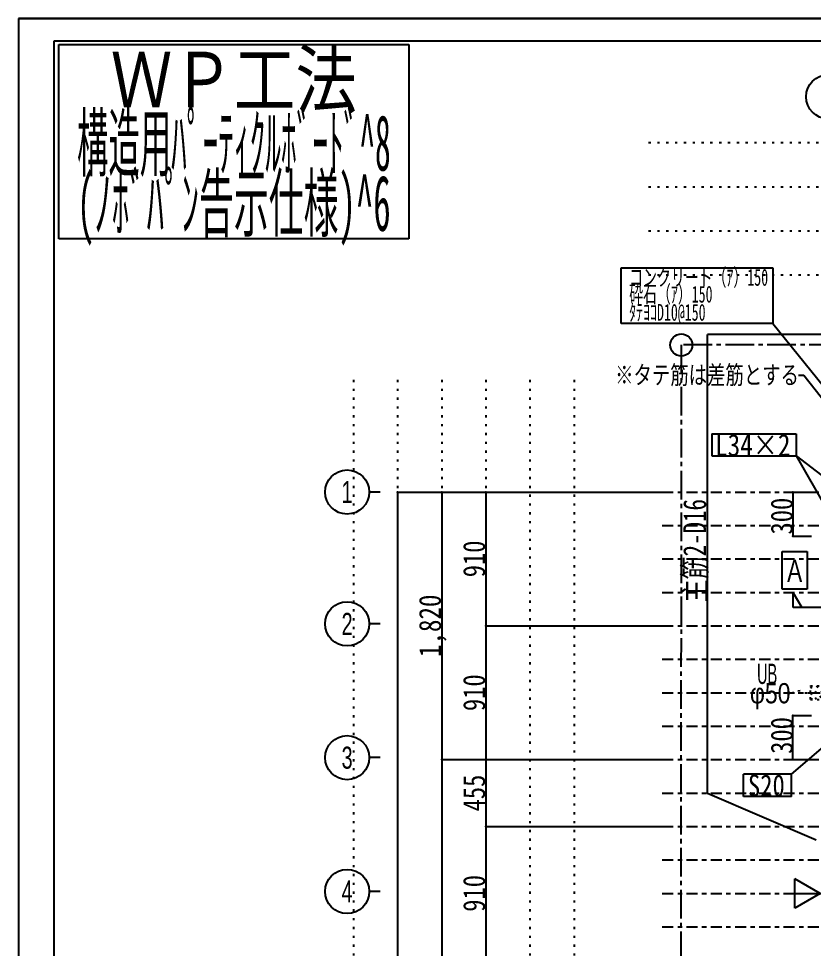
# Model space of a CAD drawing. Header units: millimetres. Extents: x 2414 to 2906, y 1861 to 2205.
# Drawn here: x 2414.4 to 2522.5, y 2078.2 to 2204.7 of the extents above; entities that cross this region are included whole.
import ezdxf
from ezdxf.enums import TextEntityAlignment as Align

# ---------------------------------------------------------------- set-up
doc = ezdxf.new("R2010")
doc.units = ezdxf.units.MM
for name, pattern in [('jw-line02', [1.2, 0.3, -0.6, 0.3]), ('jw-line05', [4.800000000000001, 1.5, -0.6, 0.6, -0.6, 1.5]), ('jw-line06', [9.6, 3.9, -0.6, 0.6, -0.6, 3.9]), ('jw-line09', [1.2, 0.3, -0.8999999999999999]), ('jw-lineS01', [0])]:
    doc.linetypes.add(name, pattern=pattern)
for name, color, linetype in [('8-0', 7, 'Continuous'), ('8-1', 7, 'Continuous'), ('8-2', 7, 'Continuous'), ('8-4', 7, 'Continuous'), ('8-5', 7, 'Continuous'), ('8-9', 7, 'Continuous'), ('8-B', 7, 'Continuous'), ('8-C', 7, 'Continuous'), ('8-F', 7, 'Continuous'), ('F-0', 7, 'Continuous'), ('F-4', 7, 'Continuous'), ('F-8', 7, 'Continuous'), ('F-F', 7, 'Continuous')]:
    doc.layers.add(name, color=color, linetype=linetype)
doc.styles.add('HGｺﾞｼｯｸM', font='', dxfattribs={"height": 0.2})
doc.styles.add('ＭＳ ゴシック', font='', dxfattribs={"height": 0.2})
doc.styles.get('HGｺﾞｼｯｸM').set_extended_font_data('HGｺﾞｼｯｸM')
doc.styles.get('ＭＳ ゴシック').set_extended_font_data('MS Gothic')

# ---------------------------------------------------------------- blocks, each defined once
blk = doc.blocks.new('120501@@SfigorgFlag@@4')
at = {"layer": '8-0', "color": 2, "linetype": 'jw-line02'}
for p, q in [((-0.01788199026351833, 5.033591516823435), (0.4328093899896288, 3.351588387184165)), ((-0.01788199026351833, 5.033591516823435), (-0.01788199026351833, -4.786014429498209)), ((-0.9291319902637412, 2.479198747651026), (-0.9291319902637412, -2.365801252349229)), ((-0.9291319902637412, 2.479198747651026), (0.8933680097362497, 2.479198747651026)), ((-0.8036992214009757, 2.479198747651935), (-0.9291319902641959, 1.753765978788579)), ((0.8258681481684533, 2.479198747651026), (-0.9291319902637412, 0.7241986092185471)), ((-0.03326659097255913, 2.479198747651026), (-0.9291319902637412, 1.583333348359702)), ((0.8933680097363492, 1.687563870077611), (-0.9291319902637412, -0.1349361299226075)), ((0.8933680097362497, 2.479198747651026), (0.8933680097362497, -2.365801252349229)), ((0.8933680097359087, 0.8284291309346372), (-0.9291319902637412, -0.9940708690646716)), ((0.8933680097359087, -0.03070560820651735), (-0.9291319902637412, -1.853205608206736)), ((0.8933680097359087, -0.8898403473485814), (-0.5825928952641704, -2.365801252348319)), ((-0.9291319902637412, -2.365801252349229), (0.8933680097362497, -2.365801252349229)), ((0.8933680097359087, -1.748975086490645), (0.2765418438775527, -2.365801252349229)), ((0.8933680097359087, -2.178542456062132), (0.7061092134497216, -2.365801252349229)), ((-0.01788199026351833, -4.786014429498209), (-0.3926021215160205, -3.387539861046207))]:
    blk.add_line(p, q, dxfattribs=at)

msp = doc.modelspace()

# ---------------------------------------------------------------- linework, layer by layer
at = {"layer": '8-0', "color": 2, "linetype": 'Continuous'}
for p, q in [((2419.881941731517, 2201.111178475506), (2467.508006316162, 2201.111178475506)), ((2419.881941731517, 2191.53182401976), (2419.881941731517, 2201.111178475506)), ((2419.881941731517, 2191.53182401976), (2419.881941731517, 2201.111178475506)), ((2419.881941731517, 2201.111178475506), (2467.508006316162, 2201.111178475506)), ((2467.508006316162, 2201.111178475506), (2467.508006316162, 2191.53182401976)), ((2467.508006316162, 2201.111178475506), (2467.508006316162, 2191.53182401976)), ((2419.881941731517, 2174.681397083218), (2419.881941731517, 2191.53182401976)), ((2467.508006316162, 2191.53182401976), (2467.508006316162, 2187.394745438495)), ((2467.508006316162, 2191.53182401976), (2467.508006316162, 2174.681397083218)), ((2467.508006316162, 2174.681397083218), (2419.881941731517, 2174.681397083218))]:
    msp.add_line(p, q, dxfattribs=at)
at = {"layer": '8-0', "color": 7, "linetype": 'Continuous'}
for p, q in [((2496.354232928425, 2170.742497678383), (2517.019364260048, 2170.742497678383)), ((2496.354232928425, 2163.156627165797), (2496.354232928425, 2170.742497678383)), ((2517.019364260048, 2170.742497678383), (2517.019364260048, 2163.156627165797)), ((2517.019364260048, 2163.156627165797), (2496.354232928425, 2163.156627165797)), ((2517.019364260048, 2163.156627165797), (2526.448192525839, 2151.45640331772)), ((2521.238288764238, 2156.134106296886), (2524.281845929085, 2152.248312169218)), ((2522.891560649912, 2092.891853400069), (2508.093334683923, 2099.239461638751))]:
    msp.add_line(p, q, dxfattribs=at)
at = {"layer": '8-0', "color": 4, "linetype": 'Continuous'}
for p, q in [((2465.964680258223, 2140.248312169218), (2465.964680258223, 1940.04831216922)), ((2471.964680258223, 2140.248312169218), (2471.964680258223, 2103.848312169216)), ((2477.964680258223, 2140.248312169218), (2477.964680258223, 2122.048312169217)), ((2477.964680258223, 2122.048312169217), (2477.964680258223, 2103.848312169216)), ((2471.964680258223, 2103.848312169216), (2471.964680258223, 2012.84831216922)), ((2477.964680258223, 2103.848312169216), (2477.964680258223, 2094.748312169218)), ((2477.964680258223, 2094.748312169218), (2477.964680258223, 2076.548312169217))]:
    msp.add_line(p, q, dxfattribs=at)
at = {"layer": '8-0', "color": 7, "linetype": 'Continuous'}
for p in [(2465.964680258223, 2140.248312169218), (2471.964680258223, 2140.248312169218), (2477.964680258223, 2140.248312169218), (2477.964680258223, 2122.048312169217), (2471.964680258223, 2103.848312169216), (2477.964680258223, 2103.848312169216), (2477.964680258223, 2094.748312169218)]:
    msp.add_point(p, dxfattribs=at)
at = {"layer": '8-2', "color": 1, "linetype": 'Continuous'}
for p, q in [((2508.7268500229, 2148.167713295547), (2520.176676726075, 2148.167713295547)), ((2508.7268500229, 2148.167713295547), (2508.7268500229, 2145.167713295547)), ((2520.176676726075, 2148.167713295547), (2520.176676726075, 2145.167713295547)), ((2520.176676726075, 2145.167713295547), (2524.281845928807, 2137.948312448159)), ((2520.176676726075, 2145.167713295547), (2526.581845650149, 2140.248312169216)), ((2519.562809786774, 2101.843117831501), (2524.531845929091, 2106.148311890275)), ((2513.023635653664, 2098.843117831501), (2513.023635653664, 2101.843117831501)), ((2519.562809786774, 2098.843117831501), (2519.562809786774, 2101.843117831501)), ((2519.562809786774, 2098.843117831501), (2513.023635653664, 2098.843117831501))]:
    msp.add_line(p, q, dxfattribs=at)
at = {"layer": '8-2', "color": 1, "linetype": 'jw-lineS01'}
for p, q in [((2508.7268500229, 2145.167713295547), (2520.176676726075, 2145.167713295547)), ((2519.562809786774, 2101.843117831501), (2513.023635653664, 2101.843117831501))]:
    msp.add_line(p, q, dxfattribs=at)
at = {"layer": '8-2', "color": 3, "linetype": 'Continuous'}
for p, q in [((2523.461845929086, 2085.648312169215), (2519.997724246783, 2087.648349874332)), ((2519.997724246783, 2083.648309459159), (2519.997724246783, 2087.648349874332)), ((2523.461845929086, 2085.648312169215), (2519.997724246783, 2083.648309459159))]:
    msp.add_line(p, q, dxfattribs=at)
at = {"layer": '8-2', "color": 212, "linetype": 'Continuous'}
msp.add_line((2519.997724246783, 2085.648312169215), (2525.566463021838, 2085.648312169215), dxfattribs=at)
at = {"layer": '8-4', "color": 4, "linetype": 'Continuous'}
for p, q in [((2519.743622806976, 2140.248312186316), (2519.743622806976, 2134.248312169207)), ((2519.743622806975, 2103.848312152118), (2519.743622806975, 2109.848312169227))]:
    msp.add_line(p, q, dxfattribs=at)
msp.add_circle((2504.550022796619, 2160.248312169159), 1.5, dxfattribs=at)
at = {"layer": '8-4', "color": 7, "linetype": 'Continuous'}
for p in [(2519.743622806976, 2140.248312186316), (2519.743622806976, 2134.248312169207), (2519.743622806975, 2109.848312169227), (2519.743622806975, 2103.848312152118)]:
    msp.add_point(p, dxfattribs=at)
at = {"layer": '8-5', "color": 4, "linetype": 'jw-line06'}
for p, q in [((2504.550022796619, 2160.248312169159), (2504.309872811579, 1896.01138077645)), ((2759.548339928065, 2160.248312169213), (2504.550022796619, 2160.248312169213))]:
    msp.add_line(p, q, dxfattribs=at)
at = {"layer": '8-9', "color": 4, "linetype": 'jw-line05'}
for p, q in [((2501.964680258223, 2140.248312169218), (2716.590583035314, 2140.248312169218)), ((2501.964680258223, 2122.048312169217), (2716.590583035314, 2122.048312169217)), ((2501.964680258223, 2103.848312169216), (2716.590583035314, 2103.848312169216)), ((2501.964680258223, 2085.648312169215), (2716.590583035314, 2085.648312169215))]:
    msp.add_line(p, q, dxfattribs=at)
at = {"layer": '8-9', "color": 8, "linetype": 'jw-line05'}
for p, q in [((2501.964680258226, 2135.698312169222), (2716.590583035316, 2135.698312169222)), ((2501.964680258223, 2131.148312169223), (2716.590583035314, 2131.148312169223)), ((2501.964680258223, 2126.598312169223), (2716.590583035314, 2126.598312169223)), ((2501.964680258223, 2117.498312169218), (2716.590583035314, 2117.498312169218)), ((2501.964680258223, 2112.948312169218), (2716.590583035314, 2112.948312169218)), ((2501.964680258223, 2108.398312169219), (2716.590583035314, 2108.398312169219)), ((2501.964680258223, 2099.298312169217), (2716.590583035314, 2099.298312169217)), ((2501.964680258223, 2094.748312169218), (2716.590583035314, 2094.748312169218)), ((2501.964680258223, 2090.198312169218), (2716.590583035314, 2090.198312169218)), ((2501.964680258223, 2081.098312169216), (2716.590583035314, 2081.098312169216))]:
    msp.add_line(p, q, dxfattribs=at)
at = {"layer": '8-B', "color": 7, "linetype": 'Continuous'}
for p in [(2668.387005562216, 2161.69886046577), (2508.093334683923, 2099.239461638751)]:
    msp.add_line(p, (2508.093334683923, 2161.69886046577), dxfattribs=at)
at = {"layer": '8-C', "color": 7, "linetype": 'Continuous'}
for p, q in [((2518.281845929088, 2127.050664452422), (2518.281845929088, 2132.150664452421)), ((2518.281845929088, 2132.150664452421), (2521.681845929086, 2132.150664452421)), ((2521.681845929086, 2132.150664452421), (2521.681845929086, 2127.050664452422)), ((2521.681845929086, 2127.050664452422), (2518.281845929088, 2127.050664452422))]:
    msp.add_line(p, q, dxfattribs=at)
at = {"layer": '8-C', "color": 3, "linetype": 'Continuous'}
for p, q in [((2519.781845929084, 2126.551310939164), (2520.936546467464, 2124.551310939164)), ((2519.781845929084, 2124.551310939164), (2519.781845929084, 2126.551310939164)), ((2529.281845929084, 2124.551310939164), (2519.781845929084, 2124.551310939164))]:
    msp.add_line(p, q, dxfattribs=at)
at = {"layer": '8-F', "color": 4, "linetype": 'Continuous'}
for p, q in [((2519.743622806976, 2140.248312169207), (2522.255862068965, 2140.248312169207)), ((2519.743622806976, 2134.248312169207), (2522.255862068961, 2134.248312169207)), ((2519.743622806975, 2109.848312169227), (2522.25586206896, 2109.848312169227)), ((2519.743622806975, 2103.848312169227), (2522.255862068964, 2103.848312169227))]:
    msp.add_line(p, q, dxfattribs=at)
at = {"layer": 'F-0', "color": 8, "linetype": 'Continuous'}
for p, q in [((2906.419150308974, 2204.650915616478), (2414.41916997815, 2204.650915616478)), ((2414.41916997815, 2204.650915616478), (2414.41916997815, 1861.450929336927)), ((2906.419150308974, 2204.650915616478), (2414.41916997815, 2204.650915616478)), ((2414.4299694193, 2204.650915616478), (2906.408350867825, 2204.650915616478))]:
    msp.add_line(p, q, dxfattribs=at)
at = {"layer": 'F-0', "color": 4, "linetype": 'Continuous'}
for p, q in [((2419.229969227405, 2201.569315739675), (2419.229969227405, 1864.532529213732)), ((2901.60835105972, 2201.569315739675), (2419.229969227405, 2201.569315739675))]:
    msp.add_line(p, q, dxfattribs=at)
at = {"layer": 'F-4', "color": 212, "linetype": 'Continuous'}
msp.add_line((2520.489935634032, 2156.134106296886), (2521.238288764238, 2156.134106296886), dxfattribs=at)
at = {"layer": 'F-8', "color": 7, "linetype": 'Continuous'}
for p, q in [((2463.597574079308, 2140.248313747482), (2462.097574079308, 2140.248313747482)), ((2463.597574079308, 2122.311618526336), (2462.097574079308, 2122.311618526336)), ((2463.597574079308, 2104.111618526335), (2462.097574079308, 2104.111618526335)), ((2463.597574079308, 2085.911618526338), (2462.097574079308, 2085.911618526338))]:
    msp.add_line(p, q, dxfattribs=at)
at = {"layer": 'F-8', "color": 4, "linetype": 'Continuous'}
for p, q in [((2465.964680258223, 2140.248312169218), (2501.964680258223, 2140.248312169218)), ((2477.964680258223, 2122.048312169217), (2501.964680258223, 2122.048312169217)), ((2471.964680258223, 2103.848312169216), (2501.964680258223, 2103.848312169216)), ((2477.964680258223, 2094.748312169218), (2501.964680258223, 2094.748312169218))]:
    msp.add_line(p, q, dxfattribs=at)
at = {"layer": 'F-8', "color": 7, "linetype": 'Continuous'}
for centre in [(2524.531845929089, 2194.025742347426), (2459.097574079308, 2140.248313747482), (2459.097574079308, 2122.311618526336), (2459.097574079308, 2104.111618526335), (2459.097574079308, 2085.911618526338)]:
    msp.add_circle(centre, 3, dxfattribs=at)
at = {"layer": 'F-F', "color": 136, "linetype": 'jw-line09'}
for p, q in [((2500.09981490933, 2187.786674356651), (2712.985679863516, 2187.786674356651)), ((2500.09981490933, 2181.786674356651), (2712.985679863516, 2181.786674356651)), ((2500.09981490933, 2175.786674356651), (2712.985679863516, 2175.786674356651)), ((2500.09981490933, 2169.786674356651), (2712.985679863516, 2169.786674356651)), ((2459.964680258223, 2155.492115540513), (2459.964680258223, 1916.628142367356)), ((2465.964680258223, 2155.492115540513), (2465.964680258223, 1916.628142367356)), ((2471.964680258223, 2155.492115540513), (2471.964680258223, 1916.628142367356)), ((2477.964680258223, 2155.492115540513), (2477.964680258223, 1916.628142367356)), ((2483.964680258223, 2155.492115540513), (2483.964680258223, 1916.628142367356)), ((2489.964680258223, 2155.492115540513), (2489.964680258223, 1916.628142367356))]:
    msp.add_line(p, q, dxfattribs=at)

# ---------------------------------------------------------------- block references
at = {"layer": '8-0', "color": 7, "linetype": 'Continuous', "rotation": 90}
msp.add_blockref('120501@@SfigorgFlag@@4', (2524.588544676735, 2112.966194159482), dxfattribs=at)

# ---------------------------------------------------------------- texts
at = {"layer": '8-0', "color": 7, "linetype": 'Continuous', "style": 'ＭＳ ゴシック'}
for s, height, width, p, p2 in [('ＷＰ工法', 7.559999697763487, 0.8516483516486739, (2426.954974693071, 2192.579301397241), (2460.434973354608, 2192.579301397241)), ('構造用ﾊﾟｰﾃｨｸﾙﾎﾞｰﾄﾞ^ 8', 7.559999697767125, 0.4340659340658975, (2422.36497487657, 2183.972022924897), (2465.024973171109, 2183.972022924897)), ('(ﾉﾎﾞﾊﾟﾝ告示仕様)^ 6', 7.559999697767125, 0.4822954822954418, (2422.36497487657, 2175.777888213569), (2465.024973171109, 2175.777888213569))]:
    msp.add_text(s, height=height, dxfattribs=dict(at, width=width)).set_placement(p, p2, align=Align.FIT)
at = {"layer": '8-0', "color": 3, "linetype": 'Continuous'}
for s, height, style, width, p, p2 in [('コンクリート（ｱ）150', 2.295000000000528, 'ＭＳ ゴシック', 0.6334841628958306, (2497.46050571151, 2168.311551036978), (2516.360505711512, 2168.311551036978)), ('砕石（ｱ）150', 2.294999999999163, 'ＭＳ ゴシック', 0.6334841628961667, (2497.46050571151, 2166.019985986301), (2508.800505711511, 2166.019985986301)), ('ﾀﾃﾖｺD10@150', 2.294999999997799, 'ＭＳ ゴシック', 0.6334841628965894, (2497.46050571151, 2163.55172458833), (2507.855505711511, 2163.55172458833)), ('UB', 2.754000000000815, 'HGｺﾞｼｯｸM', 0.5249999999998266, (2514.853677050367, 2114.132691480283), (2517.607677050366, 2114.132691480283)), ('φ50', 2.754000000000815, 'HGｺﾞｼｯｸM', 0.7636363636361744, (2513.892889838007, 2111.499602092254), (2519.400889838007, 2111.499602092254))]:
    msp.add_text(s, height=height, dxfattribs=dict(at, style=style, width=width)).set_placement(p, p2, align=Align.FIT)
at = {"layer": '8-0', "color": 7, "linetype": 'jw-line02', "style": 'ＭＳ ゴシック'}
for s, width, p, p2 in [('910', 0.8547008547008548, (2477.864680258223, 2128.648312169217), (2477.864680258223, 2133.648312169217)), ('1,820', 0.8717948717948718, (2471.864680258223, 2117.798312169217), (2471.864680258223, 2126.298312169217)), ('910', 0.8547008547008548, (2477.864680258223, 2110.448312169216), (2477.864680258223, 2115.448312169216)), ('455', 0.8547008547008548, (2477.864680258223, 2096.798312169217), (2477.864680258223, 2101.798312169217)), ('910', 0.8547008547008548, (2477.864680258223, 2083.148312169217), (2477.864680258223, 2088.148312169217))]:
    msp.add_text(s, height=3, rotation=90, dxfattribs=dict(at, width=width)).set_placement(p, p2, align=Align.FIT)
at = {"layer": '8-1', "color": 4, "linetype": 'Continuous', "style": 'ＭＳ ゴシック', "width": 0.7692307692307693}
msp.add_text('主筋2-D16', height=3.125, rotation=90, dxfattribs=at).set_placement((2507.931050146608, 2125.230585639332), (2507.931050146608, 2139.293085639332), align=Align.FIT)
at = {"layer": '8-2', "color": 1, "linetype": 'Continuous', "style": 'ＭＳ ゴシック'}
for s, width, p, p2 in [('L34×2', 0.8760683760683762, (2509.149012410765, 2145.132320519103), (2519.399012410765, 2145.132320519103)), ('S20', 0.8547008547008548, (2513.625374585322, 2098.815777147095), (2518.625374585322, 2098.815777147095))]:
    msp.add_text(s, height=3, dxfattribs=dict(at, width=width)).set_placement(p, p2, align=Align.FIT)
at = {"layer": '8-4', "color": 7, "linetype": 'Continuous', "style": 'ＭＳ ゴシック', "width": 0.8547008547008548}
for p, p2 in [((2519.705207389373, 2134.469054903527), (2519.705207389373, 2139.469054903527)), ((2519.705207389372, 2104.627569434907), (2519.705207389372, 2109.627569434907))]:
    msp.add_text('300', height=3, rotation=90, dxfattribs=at).set_placement(p, p2, align=Align.FIT)
at = {"layer": '8-C', "color": 3, "linetype": 'Continuous', "style": 'ＭＳ ゴシック', "width": 0.7692307692307693}
msp.add_text('Ａ', height=3, dxfattribs=at).set_placement((2518.488096843089, 2128.029199479753), (2521.488096843089, 2128.029199479753), align=Align.FIT)
at = {"layer": 'F-4', "color": 4, "linetype": 'Continuous', "style": 'ＭＳ ゴシック', "width": 0.7692307692307693}
msp.add_text('※タテ筋は差筋とする', height=2.5, dxfattribs=at).set_placement((2495.553146069334, 2154.925954383443), (2520.553146069334, 2154.925954383443), align=Align.FIT)
at = {"layer": 'F-8', "color": 7, "linetype": 'jw-line05', "style": 'HGｺﾞｼｯｸM'}
for s, height, width, p, p2 in [('1', 3, 0.9545454545454546, (2458.347574079308, 2138.748313747482), (2459.847574079308, 2138.748313747482)), ('2', 3.000000000000114, 0.6176470588235061, (2458.347574079307, 2120.811618526336), (2459.847574079307, 2120.811618526336)), ('3', 3.000000000000114, 0.6176470588235061, (2458.347574079307, 2102.611618526335), (2459.847574079307, 2102.611618526335)), ('4', 3.000000000000114, 0.5833333333333113, (2458.347574079307, 2084.411618526338), (2459.847574079307, 2084.411618526338))]:
    msp.add_text(s, height=height, dxfattribs=dict(at, width=width)).set_placement(p, p2, align=Align.FIT)

doc.saveas('drawing.dxf')
